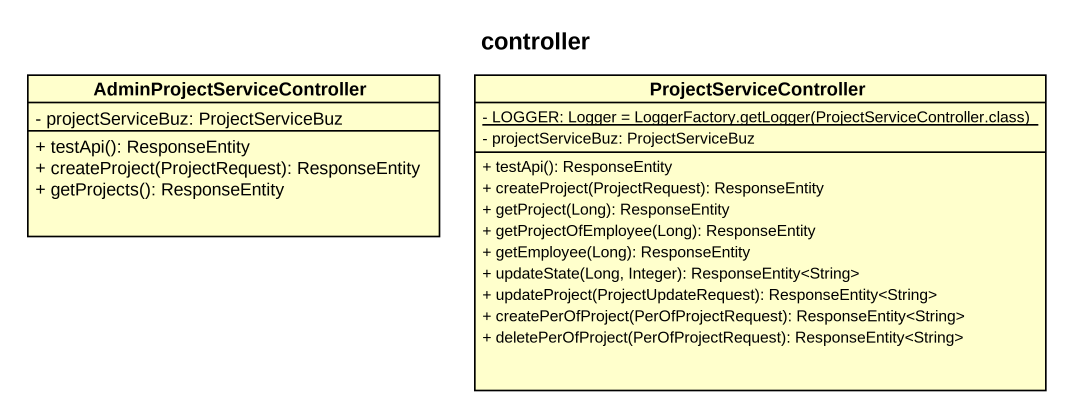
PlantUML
@startuml
title controller
hide circle
hide empty members
skinparam classAttributeIconSize 0
class "AdminProjectServiceController" as AdminProjectServiceControlle {
  - projectServiceBuz: ProjectServiceBuz
  + testApi(): ResponseEntity
  + createProject(ProjectRequest): ResponseEntity
  + getProjects(): ResponseEntity
}
class ProjectServiceController {
  {static} {field} - LOGGER: Logger = LoggerFactory.getLogger(ProjectServiceController.class)
  - projectServiceBuz: ProjectServiceBuz
  + testApi(): ResponseEntity
  + createProject(ProjectRequest): ResponseEntity
  + getProject(Long): ResponseEntity
  + getProjectOfEmployee(Long): ResponseEntity
  + getEmployee(Long): ResponseEntity
  + updateState(Long, Integer): ResponseEntity<String>
  + updateProject(ProjectUpdateRequest): ResponseEntity<String>
  + createPerOfProject(PerOfProjectRequest): ResponseEntity<String>
  + deletePerOfProject(PerOfProjectRequest): ResponseEntity<String>
}
@enduml
